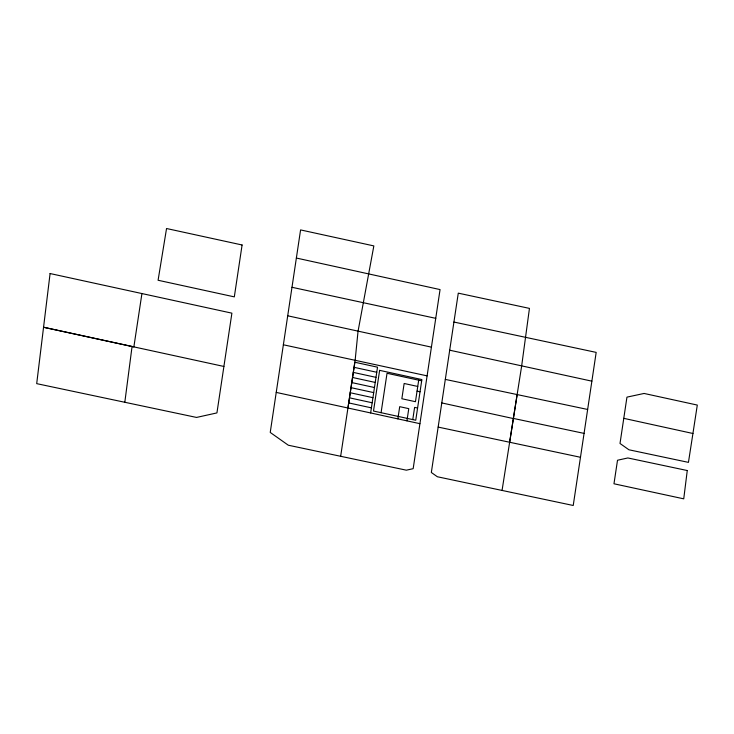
<?xml version="1.0" encoding="UTF-8"?>
<svg xmlns="http://www.w3.org/2000/svg" width="734" height="734" viewBox="0 0 734 734"><rect width="100%" height="100%" fill="white"/><g stroke="black" fill="none" stroke-linecap="round" stroke-linejoin="round"><path stroke-width="1.1" d="M124.817 402.269L132.065 346.494M296.343 258.038L440.061 289.581L413.169 468.677L406.352 470.182L288.315 445.217L270.231 432.436L300.582 229.916L373.845 245.908L358.027 331.401L355.146 360.229L347.925 408.003M584.071 433.399L596.173 352.393L453.924 322.043L458.282 293.15L529.453 308.39L521.617 366.257L513.369 418.417L584.071 433.399L573.226 505.487L437.363 476.751L431.335 472.485L453.924 322.043M340.659 456.291L354.843 362.238L377.524 367.183L370.642 412.939M397.865 418.875L399.7 406.673L408.774 408.645L406.939 420.848M412.774 419.6L414.609 407.388L417.582 408.04M418.701 380.175L415.462 401.7L401.856 398.736L404.15 383.487L417.756 386.451M141.928 293.554L133.872 346.888L43.554 327.254L223.907 366.459M381.074 412.692L387.029 373.285L421.674 380.818M692.933 433.491L697.3 405.067L644.094 393.452L626.955 397.131L620.01 443.474L628.937 449.786L688.446 462.374L692.933 433.491L623.79 418.343M502.056 490.431L517.149 394.571M509.625 442.244L513.369 418.563L441.776 402.929M445.309 379.405L587.64 409.462M591.852 381.157L449.713 350.201M438.161 427.087L580.447 457.273M431.436 347.145L287.728 315.794M283.361 344.778L427.105 375.863M292.013 287.297L435.757 318.336M354.072 367.321L376.762 372.266M353.311 372.404L376.001 377.349M417.059 391.121L420.031 391.763M352.549 377.487L375.23 382.432M351.779 382.579L374.468 387.515M351.017 387.662L373.698 392.607M350.246 392.745L372.936 397.69M349.485 397.828L372.175 402.773M348.723 402.911L371.404 407.856M276.232 392.406L419.912 423.674M50.086 273.543L36.7 383.643L196.528 417.435L216.934 412.912L231.898 313.161L50.086 273.543M687.263 470.531L683.739 498.836L613.973 483.779L617.514 460.246L627.854 457.961L687.263 470.531M242.092 244.982L234.32 296.875L158.085 280.26L166.545 228.513L242.092 244.982M379.625 370.349L373.505 411.04L415.747 420.243L421.867 379.561L379.625 370.349"/></g></svg>
